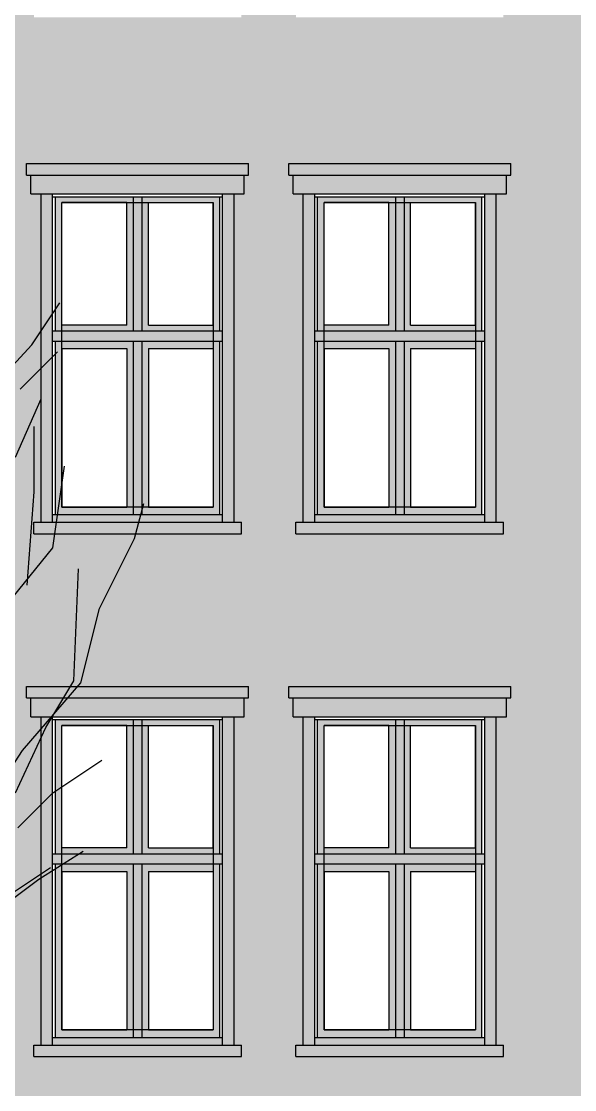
# Model space of a CAD drawing. Header units: metres. Extents: x -6 to 116, y 234 to 267.
# Drawn here: x 76.08 to 79.92, y 244.45 to 251.86 of the extents above; entities that cross this region are included whole.
import ezdxf

# ---------------------------------------------------------------- set-up
doc = ezdxf.new("R2010")
doc.units = ezdxf.units.M
doc.header["$LTSCALE"] = 0.01
doc.header["$XCLIPFRAME"] = 2
doc.linetypes.add('AUSGEZOGEN', pattern=[0])
for name, color, linetype in [('A_Baum', 250, 'Continuous'), ('A_Fensterrahmen', 1, 'Continuous'), ('A_Glasbild', 7, 'Continuous'), ('A_Schraff_Fassade_OG', 41, 'Continuous'), ('A_Schraff_Fensterrahmen', 255, 'Continuous'), ('A_Schraff_Gewaende', 23, 'Continuous'), ('FASSADE', 7, 'AUSGEZOGEN')]:
    doc.layers.add(name, color=color, linetype=linetype)
picture_1 = doc.add_image_def('image1.jpg', size_in_pixel=(60, 84))

# ---------------------------------------------------------------- blocks, each defined once
blk = doc.blocks.new('baum1')
at = {"layer": 'A_Baum', "linetype": 'Continuous'}
for p, q in [((142.1252, 250.1841), (142.2721, 250.4044)), ((141.8312, 249.8659), (142.1252, 250.1841)), ((142.0639, 249.9515), (142.2599, 250.1473)), ((142.0394, 249.5954), (142.1741, 249.9014)), ((142.1374, 249.413), (142.1374, 249.7557)), ((142.2354, 249.1193), (142.2966, 249.5476)), ((142.1007, 248.9235), (142.1374, 249.413)), ((142.6641, 249.1682), (142.713, 249.3518)), ((142.4803, 248.8011), (142.6641, 249.1682)), ((142.0272, 248.8623), (142.2354, 249.1193)), ((142.3456, 248.4205), (142.3701, 249.0079)), ((142.3824, 248.4094), (142.4803, 248.8011)), ((142.1986, 248.1757), (142.3456, 248.4205)), ((142.0762, 248.0545), (142.3824, 248.4094)), ((142.0394, 247.833), (142.1986, 248.1757)), ((141.868, 247.7363), (142.0762, 248.0545)), ((142.2354, 247.833), (142.4926, 248.0043)), ((142.0517, 247.6494), (142.2354, 247.833)), ((142.1619, 247.3801), (142.3946, 247.527)), ((141.7087, 247.0986), (142.2231, 247.4413)), ((141.868, 247.1598), (142.1619, 247.3801))]:
    blk.add_line(p, q, dxfattribs=at)

msp = doc.modelspace()

# ---------------------------------------------------------------- hatches: boundary and pattern name
at = {"layer": 'A_Schraff_Fassade_OG'}
h = msp.add_hatch(color=256, dxfattribs=at)
h.paths.add_polyline_path([(78.0402, 254.2507), (77.9702, 254.2507), (77.9702, 254.3807), (77.9402, 254.3807), (77.9402, 254.4607), (79.4802, 254.4607), (79.4802, 254.3807), (79.4502, 254.3807), (79.4502, 254.2507), (79.3802, 254.2507), (79.3802, 253.6588), (80.2514, 253.6588), (80.2514, 254.5622), (73.462, 254.5622), (73.462, 253.6588), (74.3413, 253.6588), (74.3413, 254.2507), (74.2713, 254.2507), (74.2713, 254.3807), (74.2413, 254.3807), (74.2413, 254.4607), (75.7813, 254.4607), (75.7813, 254.3807), (75.7513, 254.3807), (75.7513, 254.2507), (75.6813, 254.2507), (75.6813, 253.6588), (76.2212, 253.6588), (76.2212, 254.2507), (76.1512, 254.2507), (76.1512, 254.3807), (76.1212, 254.3807), (76.1212, 254.4607), (77.6612, 254.4607), (77.6612, 254.3807), (77.6312, 254.3807), (77.6312, 254.2507), (77.5612, 254.2507), (77.5612, 253.6588), (78.0402, 253.6588)])
h.paths.add_polyline_path([(80.2514, 253.6588), (79.3802, 253.6588), (79.3802, 251.9707), (79.4302, 251.9707), (79.4302, 251.8907), (77.9902, 251.8907), (77.9902, 251.9707), (78.0402, 251.9707), (78.0402, 253.6588), (77.5612, 253.6588), (77.5612, 251.9707), (77.6112, 251.9707), (77.6112, 251.8907), (76.1712, 251.8907), (76.1712, 251.9707), (76.2212, 251.9707), (76.2212, 253.6588), (75.6813, 253.6588), (75.6813, 251.9707), (75.7313, 251.9707), (75.7313, 251.8907), (74.2913, 251.8907), (74.2913, 251.9707), (74.3413, 251.9707), (74.3413, 253.6588), (73.462, 253.6588), (73.462, 249.706), (74.3413, 249.706), (74.3413, 250.6647), (74.2713, 250.6647), (74.2713, 250.7947), (74.2413, 250.7947), (74.2413, 250.8747), (75.7813, 250.8747), (75.7813, 250.7947), (75.7513, 250.7947), (75.7513, 250.6647), (75.6813, 250.6647), (75.6813, 249.706), (76.2212, 249.706), (76.2212, 250.6647), (76.1512, 250.6647), (76.1512, 250.7947), (76.1212, 250.7947), (76.1212, 250.8747), (77.6612, 250.8747), (77.6612, 250.7947), (77.6312, 250.7947), (77.6312, 250.6647), (77.5612, 250.6647), (77.5612, 249.706), (78.0402, 249.706), (78.0402, 250.6647), (77.9702, 250.6647), (77.9702, 250.7947), (77.9402, 250.7947), (77.9402, 250.8747), (79.4802, 250.8747), (79.4802, 250.7947), (79.4502, 250.7947), (79.4502, 250.6647), (79.3802, 250.6647), (79.3802, 249.706), (80.2514, 249.706)])
h.paths.add_polyline_path([(80.2514, 249.706), (79.3802, 249.706), (79.3802, 248.3847), (79.4302, 248.3847), (79.4302, 248.3047), (77.9902, 248.3047), (77.9902, 248.3847), (78.0402, 248.3847), (78.0402, 249.706), (77.5612, 249.706), (77.5612, 248.3847), (77.6112, 248.3847), (77.6112, 248.3047), (76.1712, 248.3047), (76.1712, 248.3847), (76.2212, 248.3847), (76.2212, 249.706), (75.6813, 249.706), (75.6813, 248.3847), (75.7313, 248.3847), (75.7313, 248.3047), (74.2913, 248.3047), (74.2913, 248.3847), (74.3413, 248.3847), (74.3413, 249.706), (73.462, 249.706), (73.462, 245.7246), (74.3413, 245.7246), (74.3413, 247.0348), (74.2713, 247.0348), (74.2713, 247.1648), (74.2413, 247.1648), (74.2413, 247.2448), (75.7813, 247.2448), (75.7813, 247.1648), (75.7513, 247.1648), (75.7513, 247.0348), (75.6813, 247.0348), (75.6813, 245.7246), (76.2212, 245.7246), (76.2212, 247.0348), (76.1512, 247.0348), (76.1512, 247.1648), (76.1212, 247.1648), (76.1212, 247.2448), (77.6612, 247.2448), (77.6612, 247.1648), (77.6312, 247.1648), (77.6312, 247.0348), (77.5612, 247.0348), (77.5612, 245.7246), (78.0402, 245.7246), (78.0402, 247.0348), (77.9702, 247.0348), (77.9702, 247.1648), (77.9402, 247.1648), (77.9402, 247.2448), (79.4802, 247.2448), (79.4802, 247.1648), (79.4502, 247.1648), (79.4502, 247.0348), (79.3802, 247.0348), (79.3802, 245.7246), (80.2514, 245.7246)])
h.paths.add_polyline_path([(80.2514, 245.7246), (79.3802, 245.7246), (79.3802, 244.7548), (79.4302, 244.7548), (79.4302, 244.6748), (77.9902, 244.6748), (77.9902, 244.7548), (78.0402, 244.7548), (78.0402, 245.7246), (77.5612, 245.7246), (77.5612, 244.7548), (77.6112, 244.7548), (77.6112, 244.6748), (76.1712, 244.6748), (76.1712, 244.7548), (76.2212, 244.7548), (76.2212, 245.7246), (75.6813, 245.7246), (75.6813, 244.7548), (75.7313, 244.7548), (75.7313, 244.6748), (74.2913, 244.6748), (74.2913, 244.7548), (74.3413, 244.7548), (74.3413, 245.7246), (73.462, 245.7246), (73.462, 244.0317), (80.2514, 244.0317)])
h.paths.add_polyline_path([(73.462, 245.7246), (72.5025, 245.7246), (72.5025, 244.0317), (73.462, 244.0317)])
h.paths.add_polyline_path([(73.462, 249.706), (72.5025, 249.706), (72.5025, 245.7246), (73.462, 245.7246)])
h.paths.add_polyline_path([(73.462, 253.6588), (72.5025, 253.6588), (72.5025, 249.706), (73.462, 249.706)])
h.paths.add_polyline_path([(73.462, 254.5622), (72.5025, 254.5622), (72.5025, 253.6588), (73.462, 253.6588)])
h.paths.add_polyline_path([(81.1986, 254.5622), (80.2514, 254.5622), (80.2514, 253.6588), (81.1986, 253.6588)])
h.paths.add_polyline_path([(81.1986, 253.6588), (80.2514, 253.6588), (80.2514, 249.706), (81.1986, 249.706)])
h.paths.add_polyline_path([(81.1986, 249.706), (80.2514, 249.706), (80.2514, 245.7246), (81.1986, 245.7246)])
h.paths.add_polyline_path([(81.1986, 245.7246), (80.2514, 245.7246), (80.2514, 244.0317), (81.1986, 244.0317)])
h.paths.add_polyline_path([(83.1909, 245.7246), (81.1986, 245.7246), (81.1986, 244.0317), (87.9897, 244.0317), (87.9897, 244.6748), (86.8907, 244.6748), (86.8907, 244.7548), (86.9407, 244.7548), (86.9407, 245.6612), (86.8797, 245.6612), (86.7897, 245.6612), (86.7897, 245.7246), (84.5309, 245.7246), (84.5309, 244.7548), (84.5809, 244.7548), (84.5809, 244.6748), (83.1409, 244.6748), (83.1409, 244.7548), (83.1909, 244.7548)])
h.paths.add_polyline_path([(87.9897, 247.5562), (87.9897, 248.3047), (86.8907, 248.3047), (86.8907, 248.3847), (86.9407, 248.3847), (86.9407, 249.2312), (86.8797, 249.2312), (86.7897, 249.2312), (86.7897, 249.3912), (86.7747, 249.3912), (86.7347, 249.3912), (86.7347, 249.706), (84.5309, 249.706), (84.5309, 248.3847), (84.5809, 248.3847), (84.5809, 248.3047), (83.1409, 248.3047), (83.1409, 248.3847), (83.1909, 248.3847), (83.1909, 249.706), (81.1986, 249.706), (81.1986, 245.7246), (83.1909, 245.7246), (83.1909, 247.0348), (83.1209, 247.0348), (83.1209, 247.1648), (83.0909, 247.1648), (83.0909, 247.2448), (84.6309, 247.2448), (84.6309, 247.1648), (84.6009, 247.1648), (84.6009, 247.0348), (84.5309, 247.0348), (84.5309, 245.7246), (86.7897, 245.7246), (86.7897, 245.8212), (86.7747, 245.8212), (86.7347, 245.8212), (86.7347, 246.9572), (86.7347, 246.9612), (86.7747, 246.9612), (86.9407, 246.9612), (86.9407, 247.0348), (86.8707, 247.0348), (86.8707, 247.1648), (86.8407, 247.1648), (86.8407, 247.2448), (87.9897, 247.2448)])
h.paths.add_polyline_path([(87.9897, 251.8907), (86.8907, 251.8907), (86.8907, 251.9707), (86.9407, 251.9707), (86.9407, 253.6588), (84.5309, 253.6588), (84.5309, 251.9707), (84.5809, 251.9707), (84.5809, 251.8907), (83.1409, 251.8907), (83.1409, 251.9707), (83.1909, 251.9707), (83.1909, 253.6588), (81.1986, 253.6588), (81.1986, 249.706), (83.1909, 249.706), (83.1909, 250.6647), (83.1209, 250.6647), (83.1209, 250.7947), (83.0909, 250.7947), (83.0909, 250.8747), (84.6309, 250.8747), (84.6309, 250.7947), (84.6009, 250.7947), (84.6009, 250.6647), (84.5309, 250.6647), (84.5309, 249.706), (86.7347, 249.706), (86.7347, 250.5272), (86.7347, 250.5312), (86.7747, 250.5312), (86.9407, 250.5312), (86.9407, 250.6647), (86.8707, 250.6647), (86.8707, 250.7947), (86.8407, 250.7947), (86.8407, 250.8747), (87.9897, 250.8747), (87.9897, 251.2962)])
h.paths.add_polyline_path([(83.1909, 254.2507), (83.1209, 254.2507), (83.1209, 254.3807), (83.0909, 254.3807), (83.0909, 254.4607), (84.6309, 254.4607), (84.6309, 254.3807), (84.6009, 254.3807), (84.6009, 254.2507), (84.5309, 254.2507), (84.5309, 253.6588), (86.9407, 253.6588), (86.9407, 254.2507), (86.8707, 254.2507), (86.8707, 254.3807), (86.8407, 254.3807), (86.8407, 254.4607), (88.3807, 254.4607), (88.3807, 254.3807), (88.3507, 254.3807), (88.3507, 254.2507), (88.2807, 254.2507), (88.2807, 253.6588), (89.5241, 253.6588), (89.5241, 254.5622), (81.1986, 254.5622), (81.1986, 253.6588), (83.1909, 253.6588)])
h.paths.add_polyline_path([(89.5241, 253.6588), (88.2807, 253.6588), (88.2807, 252.3962), (89.5241, 252.3962)])
at = {"layer": 'A_Schraff_Fensterrahmen'}
h = msp.add_hatch(color=256, dxfattribs=at)
h.paths.add_polyline_path([(76.8612, 250.6447), (76.3212, 250.6447), (76.3212, 249.7127), (76.8612, 249.7127)])
h.paths.add_polyline_path([(76.8162, 250.6037), (76.8162, 249.7537), (76.3662, 249.7537), (76.3662, 250.6037)], flags=16)
h.paths.add_polyline_path([(77.4612, 250.6447), (76.9212, 250.6447), (76.9212, 249.7127), (77.4612, 249.7127)])
h.paths.add_polyline_path([(76.9662, 250.6037), (77.4162, 250.6037), (77.4162, 249.7537), (76.9662, 249.7537)], flags=16)
h.paths.add_polyline_path([(76.9212, 250.6447), (76.8612, 250.6447), (76.8612, 249.7127), (76.9212, 249.7127)])
h.paths.add_polyline_path([(76.8612, 249.6427), (76.3212, 249.6427), (76.3212, 248.4373), (76.8612, 248.4373)])
h.paths.add_polyline_path([(76.8162, 249.59), (76.8162, 248.49), (76.3662, 248.49), (76.3662, 249.59)], flags=16)
h.paths.add_polyline_path([(77.4612, 249.6427), (76.9212, 249.6427), (76.9212, 248.4373), (77.4612, 248.4373)])
h.paths.add_polyline_path([(77.4162, 249.59), (77.4162, 248.49), (76.9662, 248.49), (76.9662, 249.59)], flags=16)
h.paths.add_polyline_path([(76.9212, 249.6427), (76.8612, 249.6427), (76.8612, 248.4373), (76.9212, 248.4373)])
h.paths.add_polyline_path([(77.4812, 249.68), (76.3012, 249.68), (76.3012, 249.6427), (77.4812, 249.6427)])
h.paths.add_polyline_path([(77.4812, 249.7127), (76.3012, 249.7127), (76.3012, 249.68), (77.4812, 249.68)])
h.paths.add_polyline_path([(77.4812, 248.4373), (76.3012, 248.4373), (76.3012, 248.3847), (77.4812, 248.3847)])
h = msp.add_hatch(color=256, dxfattribs=at)
h.paths.add_polyline_path([(78.6802, 250.6447), (78.1402, 250.6447), (78.1402, 249.7127), (78.6802, 249.7127)])
h.paths.add_polyline_path([(78.6352, 250.6037), (78.6352, 249.7537), (78.1852, 249.7537), (78.1852, 250.6037)], flags=16)
h.paths.add_polyline_path([(79.2802, 250.6447), (78.7402, 250.6447), (78.7402, 249.7127), (79.2802, 249.7127)])
h.paths.add_polyline_path([(78.7852, 250.6037), (79.2352, 250.6037), (79.2352, 249.7537), (78.7852, 249.7537)], flags=16)
h.paths.add_polyline_path([(78.7402, 250.6447), (78.6802, 250.6447), (78.6802, 249.7127), (78.7402, 249.7127)])
h.paths.add_polyline_path([(78.6802, 249.6427), (78.1402, 249.6427), (78.1402, 248.4373), (78.6802, 248.4373)])
h.paths.add_polyline_path([(78.6352, 249.59), (78.6352, 248.49), (78.1852, 248.49), (78.1852, 249.59)], flags=16)
h.paths.add_polyline_path([(79.2802, 249.6427), (78.7402, 249.6427), (78.7402, 248.4373), (79.2802, 248.4373)])
h.paths.add_polyline_path([(79.2352, 249.59), (79.2352, 248.49), (78.7852, 248.49), (78.7852, 249.59)], flags=16)
h.paths.add_polyline_path([(78.7402, 249.6427), (78.6802, 249.6427), (78.6802, 248.4373), (78.7402, 248.4373)])
h.paths.add_polyline_path([(79.3002, 249.68), (78.1202, 249.68), (78.1202, 249.6427), (79.3002, 249.6427)])
h.paths.add_polyline_path([(79.3002, 249.7127), (78.1202, 249.7127), (78.1202, 249.68), (79.3002, 249.68)])
h.paths.add_polyline_path([(79.3002, 248.4373), (78.1202, 248.4373), (78.1202, 248.3847), (79.3002, 248.3847)])
h = msp.add_hatch(color=256, dxfattribs=at)
h.paths.add_polyline_path([(76.8612, 247.0148), (76.3212, 247.0148), (76.3212, 246.0828), (76.8612, 246.0828)])
h.paths.add_polyline_path([(76.8162, 246.9738), (76.8162, 246.1238), (76.3662, 246.1238), (76.3662, 246.9738)], flags=16)
h.paths.add_polyline_path([(77.4612, 247.0148), (76.9212, 247.0148), (76.9212, 246.0828), (77.4612, 246.0828)])
h.paths.add_polyline_path([(76.9662, 246.9738), (77.4162, 246.9738), (77.4162, 246.1238), (76.9662, 246.1238)], flags=16)
h.paths.add_polyline_path([(76.9212, 247.0148), (76.8612, 247.0148), (76.8612, 246.0828), (76.9212, 246.0828)])
h.paths.add_polyline_path([(76.8612, 246.0127), (76.3212, 246.0127), (76.3212, 244.8074), (76.8612, 244.8074)])
h.paths.add_polyline_path([(76.8162, 245.9601), (76.8162, 244.8601), (76.3662, 244.8601), (76.3662, 245.9601)], flags=16)
h.paths.add_polyline_path([(77.4612, 246.0127), (76.9212, 246.0127), (76.9212, 244.8074), (77.4612, 244.8074)])
h.paths.add_polyline_path([(77.4162, 245.9601), (77.4162, 244.8601), (76.9662, 244.8601), (76.9662, 245.9601)], flags=16)
h.paths.add_polyline_path([(76.9212, 246.0127), (76.8612, 246.0127), (76.8612, 244.8074), (76.9212, 244.8074)])
h.paths.add_polyline_path([(77.4812, 246.05), (76.3012, 246.05), (76.3012, 246.0127), (77.4812, 246.0127)])
h.paths.add_polyline_path([(77.4812, 246.0828), (76.3012, 246.0828), (76.3012, 246.05), (77.4812, 246.05)])
h.paths.add_polyline_path([(77.4812, 244.8074), (76.3012, 244.8074), (76.3012, 244.7548), (77.4812, 244.7548)])
h = msp.add_hatch(color=256, dxfattribs=at)
h.paths.add_polyline_path([(78.6802, 247.0148), (78.1402, 247.0148), (78.1402, 246.0828), (78.6802, 246.0828)])
h.paths.add_polyline_path([(78.6352, 246.9738), (78.6352, 246.1238), (78.1852, 246.1238), (78.1852, 246.9738)], flags=16)
h.paths.add_polyline_path([(79.2802, 247.0148), (78.7402, 247.0148), (78.7402, 246.0828), (79.2802, 246.0828)])
h.paths.add_polyline_path([(78.7852, 246.9738), (79.2352, 246.9738), (79.2352, 246.1238), (78.7852, 246.1238)], flags=16)
h.paths.add_polyline_path([(78.7402, 247.0148), (78.6802, 247.0148), (78.6802, 246.0828), (78.7402, 246.0828)])
h.paths.add_polyline_path([(78.6802, 246.0127), (78.1402, 246.0127), (78.1402, 244.8074), (78.6802, 244.8074)])
h.paths.add_polyline_path([(78.6352, 245.9601), (78.6352, 244.8601), (78.1852, 244.8601), (78.1852, 245.9601)], flags=16)
h.paths.add_polyline_path([(79.2802, 246.0127), (78.7402, 246.0127), (78.7402, 244.8074), (79.2802, 244.8074)])
h.paths.add_polyline_path([(79.2352, 245.9601), (79.2352, 244.8601), (78.7852, 244.8601), (78.7852, 245.9601)], flags=16)
h.paths.add_polyline_path([(78.7402, 246.0127), (78.6802, 246.0127), (78.6802, 244.8074), (78.7402, 244.8074)])
h.paths.add_polyline_path([(79.3002, 246.05), (78.1202, 246.05), (78.1202, 246.0127), (79.3002, 246.0127)])
h.paths.add_polyline_path([(79.3002, 246.0828), (78.1202, 246.0828), (78.1202, 246.05), (79.3002, 246.05)])
h.paths.add_polyline_path([(79.3002, 244.8074), (78.1202, 244.8074), (78.1202, 244.7548), (79.3002, 244.7548)])
at = {"layer": 'A_Schraff_Gewaende'}
h = msp.add_hatch(color=256, dxfattribs=at)
h.dxf.hatch_style = 1
h.paths.add_polyline_path([(77.6612, 250.8747), (76.1212, 250.8747), (76.1212, 250.7947), (77.6612, 250.7947)])
h.paths.add_polyline_path([(77.6312, 250.7947), (76.1512, 250.7947), (76.1512, 250.6647), (77.6312, 250.6647)])
h.paths.add_polyline_path([(76.3012, 250.6647), (76.2212, 250.6647), (76.2212, 248.3847), (76.3012, 248.3847)])
h.paths.add_polyline_path([(77.5612, 250.6647), (77.4812, 250.6647), (77.4812, 248.3847), (77.5612, 248.3847)])
h.paths.add_polyline_path([(77.4812, 248.4373), (76.3012, 248.4373), (76.3012, 248.3847), (77.4812, 248.3847)])
h.paths.add_polyline_path([(77.6612, 248.3847), (76.1212, 248.3847), (76.1212, 248.3047), (77.6612, 248.3047)])
h = msp.add_hatch(color=256, dxfattribs=at)
h.dxf.hatch_style = 1
h.paths.add_polyline_path([(79.4802, 250.8747), (77.9402, 250.8747), (77.9402, 250.7947), (79.4802, 250.7947)])
h.paths.add_polyline_path([(79.4502, 250.7947), (77.9702, 250.7947), (77.9702, 250.6647), (79.4502, 250.6647)])
h.paths.add_polyline_path([(78.1202, 250.6647), (78.0402, 250.6647), (78.0402, 248.3847), (78.1202, 248.3847)])
h.paths.add_polyline_path([(79.3802, 250.6647), (79.3002, 250.6647), (79.3002, 248.3847), (79.3802, 248.3847)])
h.paths.add_polyline_path([(79.3002, 248.4373), (78.1202, 248.4373), (78.1202, 248.3847), (79.3002, 248.3847)])
h.paths.add_polyline_path([(79.4802, 248.3847), (77.9402, 248.3847), (77.9402, 248.3047), (79.4802, 248.3047)])
h = msp.add_hatch(color=256, dxfattribs=at)
h.dxf.hatch_style = 1
h.paths.add_polyline_path([(77.6612, 247.2448), (76.1212, 247.2448), (76.1212, 247.1648), (77.6612, 247.1648)])
h.paths.add_polyline_path([(77.6312, 247.1648), (76.1512, 247.1648), (76.1512, 247.0348), (77.6312, 247.0348)])
h.paths.add_polyline_path([(76.3012, 247.0348), (76.2212, 247.0348), (76.2212, 244.7548), (76.3012, 244.7548)])
h.paths.add_polyline_path([(77.5612, 247.0348), (77.4812, 247.0348), (77.4812, 244.7548), (77.5612, 244.7548)])
h.paths.add_polyline_path([(77.4812, 244.8074), (76.3012, 244.8074), (76.3012, 244.7548), (77.4812, 244.7548)])
h.paths.add_polyline_path([(77.6612, 244.7548), (76.1212, 244.7548), (76.1212, 244.6748), (77.6612, 244.6748)])
h = msp.add_hatch(color=256, dxfattribs=at)
h.dxf.hatch_style = 1
h.paths.add_polyline_path([(79.4802, 247.2448), (77.9402, 247.2448), (77.9402, 247.1648), (79.4802, 247.1648)])
h.paths.add_polyline_path([(79.4502, 247.1648), (77.9702, 247.1648), (77.9702, 247.0348), (79.4502, 247.0348)])
h.paths.add_polyline_path([(78.1202, 247.0348), (78.0402, 247.0348), (78.0402, 244.7548), (78.1202, 244.7548)])
h.paths.add_polyline_path([(79.3802, 247.0348), (79.3002, 247.0348), (79.3002, 244.7548), (79.3802, 244.7548)])
h.paths.add_polyline_path([(79.3002, 244.8074), (78.1202, 244.8074), (78.1202, 244.7548), (79.3002, 244.7548)])
h.paths.add_polyline_path([(79.4802, 244.7548), (77.9402, 244.7548), (77.9402, 244.6748), (79.4802, 244.6748)])

# ---------------------------------------------------------------- linework, layer by layer
at = {"layer": 'A_Fensterrahmen'}
for p, q in [((76.3012, 250.6447), (77.4812, 250.6447)), ((76.3212, 249.7127), (76.3212, 250.6447)), ((76.8612, 250.6447), (76.8612, 249.7127)), ((76.9212, 250.6447), (76.9212, 249.7127)), ((77.4612, 249.7127), (77.4612, 250.6447)), ((78.1202, 250.6447), (79.3002, 250.6447)), ((78.1402, 249.7127), (78.1402, 250.6447)), ((78.6802, 250.6447), (78.6802, 249.7127)), ((78.7402, 250.6447), (78.7402, 249.7127)), ((79.2802, 249.7127), (79.2802, 250.6447)), ((76.8162, 250.6037), (76.3662, 250.6037)), ((76.3662, 249.7537), (76.3662, 250.6037)), ((76.8162, 249.7537), (76.8162, 250.6037)), ((76.9662, 250.6037), (77.4162, 250.6037)), ((76.9662, 249.7537), (76.9662, 250.6037)), ((77.4162, 249.7537), (77.4162, 250.6037)), ((78.6352, 250.6037), (78.1852, 250.6037)), ((78.1852, 249.7537), (78.1852, 250.6037)), ((78.6352, 249.7537), (78.6352, 250.6037)), ((78.7852, 250.6037), (79.2352, 250.6037)), ((78.7852, 249.7537), (78.7852, 250.6037)), ((79.2352, 249.7537), (79.2352, 250.6037)), ((76.8162, 249.7537), (76.3662, 249.7537)), ((76.9662, 249.7537), (77.4162, 249.7537)), ((78.6352, 249.7537), (78.1852, 249.7537)), ((78.7852, 249.7537), (79.2352, 249.7537)), ((76.3012, 249.7127), (77.4812, 249.7127)), ((78.1202, 249.7127), (79.3002, 249.7127)), ((76.3012, 249.6427), (77.4812, 249.6427)), ((76.3212, 248.4373), (76.3212, 249.6427)), ((76.3662, 249.59), (76.8162, 249.59)), ((76.3662, 249.59), (76.3662, 248.49)), ((76.8162, 249.59), (76.8162, 248.49)), ((76.8612, 249.6427), (76.8612, 248.4373)), ((76.9212, 249.6427), (76.9212, 248.4373)), ((76.9662, 249.59), (77.4162, 249.59)), ((76.9662, 249.59), (76.9662, 248.49)), ((77.4162, 249.59), (77.4162, 248.49)), ((77.4612, 248.4373), (77.4612, 249.6427)), ((78.1202, 249.6427), (79.3002, 249.6427)), ((78.1402, 248.4373), (78.1402, 249.6427)), ((78.1852, 249.59), (78.6352, 249.59)), ((78.1852, 249.59), (78.1852, 248.49)), ((78.6352, 249.59), (78.6352, 248.49)), ((78.6802, 249.6427), (78.6802, 248.4373)), ((78.7402, 249.6427), (78.7402, 248.4373)), ((78.7852, 249.59), (79.2352, 249.59)), ((78.7852, 249.59), (78.7852, 248.49)), ((79.2352, 249.59), (79.2352, 248.49)), ((79.2802, 248.4373), (79.2802, 249.6427)), ((76.3662, 248.49), (76.8162, 248.49)), ((76.9662, 248.49), (77.4162, 248.49)), ((78.1852, 248.49), (78.6352, 248.49)), ((78.7852, 248.49), (79.2352, 248.49)), ((76.3012, 248.4373), (77.4812, 248.4373)), ((78.1202, 248.4373), (79.3002, 248.4373)), ((76.3012, 247.0148), (77.4812, 247.0148)), ((76.3212, 246.0828), (76.3212, 247.0148)), ((76.8612, 247.0148), (76.8612, 246.0828)), ((76.9212, 247.0148), (76.9212, 246.0828)), ((77.4612, 246.0828), (77.4612, 247.0148)), ((78.1202, 247.0148), (79.3002, 247.0148)), ((78.1402, 246.0828), (78.1402, 247.0148)), ((78.6802, 247.0148), (78.6802, 246.0828)), ((78.7402, 247.0148), (78.7402, 246.0828)), ((79.2802, 246.0828), (79.2802, 247.0148)), ((76.8162, 246.9738), (76.3662, 246.9738)), ((76.3662, 246.1238), (76.3662, 246.9738)), ((76.8162, 246.1238), (76.8162, 246.9738)), ((76.9662, 246.9738), (77.4162, 246.9738)), ((76.9662, 246.1238), (76.9662, 246.9738)), ((77.4162, 246.1238), (77.4162, 246.9738)), ((78.6352, 246.9738), (78.1852, 246.9738)), ((78.1852, 246.1238), (78.1852, 246.9738)), ((78.6352, 246.1238), (78.6352, 246.9738)), ((78.7852, 246.9738), (79.2352, 246.9738)), ((78.7852, 246.1238), (78.7852, 246.9738)), ((79.2352, 246.1238), (79.2352, 246.9738)), ((76.8162, 246.1238), (76.3662, 246.1238)), ((76.9662, 246.1238), (77.4162, 246.1238)), ((78.6352, 246.1238), (78.1852, 246.1238)), ((78.7852, 246.1238), (79.2352, 246.1238)), ((76.3012, 246.0828), (77.4812, 246.0828)), ((76.3012, 246.0127), (77.4812, 246.0127)), ((76.3212, 244.8074), (76.3212, 246.0127)), ((76.8612, 246.0127), (76.8612, 244.8074)), ((76.9212, 246.0127), (76.9212, 244.8074)), ((77.4612, 244.8074), (77.4612, 246.0127)), ((78.1202, 246.0828), (79.3002, 246.0828)), ((78.1202, 246.0127), (79.3002, 246.0127)), ((78.1402, 244.8074), (78.1402, 246.0127)), ((78.6802, 246.0127), (78.6802, 244.8074)), ((78.7402, 246.0127), (78.7402, 244.8074)), ((79.2802, 244.8074), (79.2802, 246.0127)), ((76.3662, 245.9601), (76.3662, 244.8601)), ((76.3662, 245.9601), (76.8162, 245.9601)), ((76.8162, 245.9601), (76.8162, 244.8601)), ((76.9662, 245.9601), (76.9662, 244.8601)), ((76.9662, 245.9601), (77.4162, 245.9601)), ((77.4162, 245.9601), (77.4162, 244.8601)), ((78.1852, 245.9601), (78.1852, 244.8601)), ((78.1852, 245.9601), (78.6352, 245.9601)), ((78.6352, 245.9601), (78.6352, 244.8601)), ((78.7852, 245.9601), (78.7852, 244.8601)), ((78.7852, 245.9601), (79.2352, 245.9601)), ((79.2352, 245.9601), (79.2352, 244.8601)), ((76.3662, 244.8601), (76.8162, 244.8601)), ((76.9662, 244.8601), (77.4162, 244.8601)), ((78.1852, 244.8601), (78.6352, 244.8601)), ((78.7852, 244.8601), (79.2352, 244.8601)), ((76.3012, 244.8074), (77.4812, 244.8074)), ((78.1202, 244.8074), (79.3002, 244.8074))]:
    msp.add_line(p, q, dxfattribs=at)
at = {"layer": 'FASSADE'}
for p, q in [((76.1212, 250.7947), (76.1212, 250.8747)), ((76.1212, 250.8747), (77.6612, 250.8747)), ((77.6612, 250.7947), (77.6612, 250.8747)), ((77.9402, 250.7947), (77.9402, 250.8747)), ((77.9402, 250.8747), (79.4802, 250.8747)), ((79.4802, 250.7947), (79.4802, 250.8747)), ((76.1212, 250.7947), (77.6612, 250.7947)), ((76.1512, 250.6647), (76.1512, 250.7947)), ((77.6312, 250.6647), (77.6312, 250.7947)), ((77.9402, 250.7947), (79.4802, 250.7947)), ((77.9702, 250.6647), (77.9702, 250.7947)), ((79.4502, 250.6647), (79.4502, 250.7947)), ((76.1512, 250.6647), (77.6312, 250.6647)), ((76.2212, 248.3847), (76.2212, 250.6647)), ((76.3012, 248.3847), (76.3012, 250.6647)), ((77.4812, 248.3847), (77.4812, 250.6647)), ((77.5612, 248.3847), (77.5612, 250.6647)), ((77.9702, 250.6647), (79.4502, 250.6647)), ((78.0402, 248.3847), (78.0402, 250.6647)), ((78.1202, 248.3847), (78.1202, 250.6647)), ((79.3002, 248.3847), (79.3002, 250.6647)), ((79.3802, 248.3847), (79.3802, 250.6647)), ((76.1712, 248.3047), (76.1712, 248.3847)), ((76.1712, 248.3847), (77.6112, 248.3847)), ((77.6112, 248.3047), (77.6112, 248.3847)), ((77.9902, 248.3047), (77.9902, 248.3847)), ((77.9902, 248.3847), (79.4302, 248.3847)), ((79.4302, 248.3047), (79.4302, 248.3847)), ((76.1712, 248.3047), (77.6112, 248.3047)), ((77.9902, 248.3047), (79.4302, 248.3047)), ((76.1212, 247.1648), (76.1212, 247.2448)), ((76.1212, 247.2448), (77.6612, 247.2448)), ((77.6612, 247.1648), (77.6612, 247.2448)), ((77.9402, 247.1648), (77.9402, 247.2448)), ((77.9402, 247.2448), (79.4802, 247.2448)), ((79.4802, 247.1648), (79.4802, 247.2448)), ((76.1212, 247.1648), (77.6612, 247.1648)), ((76.1512, 247.0348), (76.1512, 247.1648)), ((77.6312, 247.0348), (77.6312, 247.1648)), ((77.9402, 247.1648), (79.4802, 247.1648)), ((77.9702, 247.0348), (77.9702, 247.1648)), ((79.4502, 247.0348), (79.4502, 247.1648)), ((76.1512, 247.0348), (77.6312, 247.0348)), ((76.2212, 244.7548), (76.2212, 247.0348)), ((76.3012, 244.7548), (76.3012, 247.0348)), ((77.4812, 244.7548), (77.4812, 247.0348)), ((77.5612, 244.7548), (77.5612, 247.0348)), ((77.9702, 247.0348), (79.4502, 247.0348)), ((78.0402, 244.7548), (78.0402, 247.0348)), ((78.1202, 244.7548), (78.1202, 247.0348)), ((79.3002, 244.7548), (79.3002, 247.0348)), ((79.3802, 244.7548), (79.3802, 247.0348)), ((76.1712, 244.6748), (76.1712, 244.7548)), ((76.1712, 244.7548), (77.6112, 244.7548)), ((77.6112, 244.6748), (77.6112, 244.7548)), ((77.9902, 244.6748), (77.9902, 244.7548)), ((77.9902, 244.7548), (79.4302, 244.7548)), ((79.4302, 244.6748), (79.4302, 244.7548)), ((76.1712, 244.6748), (77.6112, 244.6748)), ((77.9902, 244.6748), (79.4302, 244.6748))]:
    msp.add_line(p, q, dxfattribs=at)

# ---------------------------------------------------------------- block references
at = {"layer": 'A_Baum', "xscale": 1.322639761297978, "yscale": 1.322639761297978, "zscale": 1.322639761297978}
msp.add_blockref('baum1', (-111.8229, -81.2875), dxfattribs=at)

# ---------------------------------------------------------------- pictures from other files: only their frames are drawn
at = {"layer": 'A_Glasbild'}
image = msp.add_image(picture_1, insert=(77.8967, 250.6037), size_in_units=(1.5305, 2.1427), rotation=180, dxfattribs=at)
image.set_boundary_path([(18.337, 0.637), (59.5, 83.5)])
image = msp.add_image(picture_1, insert=(79.7157, 250.6037), size_in_units=(1.5305, 2.1427), rotation=180, dxfattribs=at)
image.set_boundary_path([(18.337, 0.637), (59.5, 83.5)])
image = msp.add_image(picture_1, insert=(77.8967, 246.9738), size_in_units=(1.5305, 2.1427), rotation=180, dxfattribs=at)
image.set_boundary_path([(18.337, 0.637), (59.5, 83.5)])
image = msp.add_image(picture_1, insert=(79.7157, 246.9738), size_in_units=(1.5305, 2.1427), rotation=180, dxfattribs=at)
image.set_boundary_path([(18.337, 0.637), (59.5, 83.5)])

doc.saveas('drawing.dxf')
